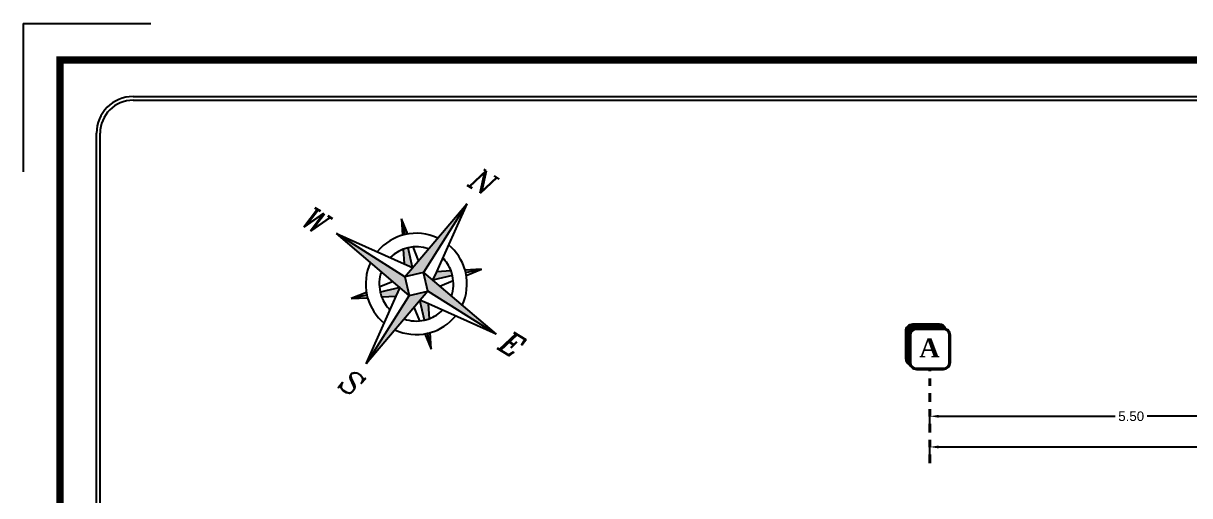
# Model space of a CAD drawing. Header units: metres. Extents: x -1655 to 449, y 40 to 361.
# Drawn here: x 41.1 to 57.04, y 63.72 to 70.18 of the extents above; entities that cross this region are included whole.
import ezdxf

# ---------------------------------------------------------------- set-up
doc = ezdxf.new("R2010")
doc.units = ezdxf.units.M
doc.header["$MEASUREMENT"] = 0
doc.linetypes.add('ACAD_ISO10W100', pattern=[18, 12, -3, 0, -3])
for name, color, linetype, lineweight in [('dimention', 2, 'Continuous', 13), ('Layer1', 1, 'Continuous', 40), ('Layer4', 252, 'Continuous', 25)]:
    doc.layers.add(name, color=color, linetype=linetype, lineweight=lineweight)
for name, color, linetype in [('hatch', 8, 'Continuous'), ('LEG', 7, 'Continuous'), ('TEXT', 3, 'Continuous')]:
    doc.layers.add(name, color=color, linetype=linetype)
doc.styles.add('ITALICC', font='italicc.shx', dxfattribs={"height": 2})
doc.styles.add('style1', font='arial.ttf')
doc.styles.add('TIMES NEW ROMAN', font='times.ttf', dxfattribs={"height": 0.2})
doc.dimstyles.new('sitting', dxfattribs={"dimtxt": 0.13, "dimasz": 0.12, "dimexe": 0.05, "dimexo": 0.05, "dimgap": 0.05, "dimtad": 0, "dimzin": 0, "dimdsep": 46, "dimtxsty": 'style1', "dimcen": 0, "dimazin": 0, "dimtm": 1e-09, "dimtfac": 1, "dimtofl": 0, "dimtmove": 1, "dimatfit": 3, "dimldrblk": 'DOT', "dimfxl": 0.1, "dimfxlon": 1, "dimtolj": 1, "dimtzin": 0, "dimarcsym": 0})

# ---------------------------------------------------------------- blocks, each defined once
blk = doc.blocks.new('kadr behi')
at = {"layer": 'Layer4'}
for p, q in [((5021.237, 2012.631), (5021.237, 2010.601)), ((5021.237, 2012.631), (5022.978, 2012.631)), ((5022.737, 2011.631), (5061.737, 2011.631)), ((5022.737, 2011.581), (5061.737, 2011.581)), ((5022.237, 1988.273), (5022.237, 2011.131)), ((5022.287, 1988.491), (5022.287, 2011.131))]:
    blk.add_line(p, q, dxfattribs=at)
at = {"layer": 'Layer4', "const_width": 0.1}
blk.add_lwpolyline([(5021.737, 2012.131), (5062.737, 2012.131), (5062.737, 1983.431), (5021.737, 1983.431)], close=True, dxfattribs=at)
at = {"layer": 'Layer4'}
for radius in [0.5, 0.45]:
    blk.add_arc((5022.737, 2011.131), radius, 90, 180, dxfattribs=at)
blk = doc.blocks.new('axis')
at = {"layer": 'hatch'}
h = blk.add_hatch(dxfattribs=at)
h.set_pattern_fill('ANSI31', color=256, scale=0.003, angle=90)
h.set_pattern_definition([(135, (0, 0), (-0.00673519209, -0.00673519209), [])])
h.paths.add_polyline_path([(767.48, 242.255, 0.414214), (767.384, 242.159), (767.384, 241.79, 0.308343), (767.445, 241.701, -0.09388), (767.438, 241.736), (767.438, 242.105, -0.414214), (767.534, 242.201), (767.903, 242.201, -0.09388), (767.938, 242.194, 0.308343), (767.848, 242.255)])
at = {"layer": 'Layer4'}
blk.add_lwpolyline([(767.938, 242.194, 0.308343), (767.848, 242.255), (767.48, 242.255, 0.414214), (767.384, 242.159), (767.384, 241.79, 0.308343), (767.445, 241.701, 0.308343)], format="xyb", dxfattribs=at)
for points in [[(767.534, 241.64), (767.903, 241.64, 0.414214), (767.999, 241.736), (767.999, 242.105, 0.414214), (767.903, 242.201), (767.534, 242.201, 0.414214), (767.438, 242.105), (767.438, 241.736, 0.414214)], [(767.534, 241.655), (767.903, 241.655, 0.414214), (767.984, 241.736), (767.984, 242.105, 0.414214), (767.903, 242.186), (767.534, 242.186, 0.414214), (767.453, 242.105), (767.453, 241.736, 0.414214)]]:
    blk.add_lwpolyline(points, format="xyb", close=True, dxfattribs=at)
blk = doc.blocks.new('*D116')
at = {"layer": 'DEFPOINTS', "color": 0, "transparency": 16777216}
for p in [(6603.94, 1855.689), (6598.438, 1855.047), (6603.94, 1855.047)]:
    blk.add_point(p, dxfattribs=at)
at = {"layer": 'dimention', "color": 0, "lineweight": -2, "transparency": 16777216}
for p, q in [((6598.438, 1855.589), (6598.438, 1855.739)), ((6598.558, 1855.689), (6600.97, 1855.689)), ((6603.82, 1855.689), (6601.408, 1855.689)), ((6603.94, 1855.589), (6603.94, 1855.739))]:
    blk.add_line(p, q, dxfattribs=at)
at = {"layer": 'dimention', "color": 0, "transparency": 16777216}
for points in [[(6598.558, 1855.709), (6598.558, 1855.669), (6598.438, 1855.689)], [(6603.82, 1855.709), (6603.82, 1855.669), (6603.94, 1855.689)]]:
    blk.add_solid(points, dxfattribs=at)
at = {"layer": 'dimention', "color": 0, "transparency": 16777216, "insert": (6601.189, 1855.689), "char_height": 0.13, "attachment_point": 5, "style": 'style1'}
blk.add_mtext('\\A1;5.50', dxfattribs=at)
blk = doc.blocks.new('_Dot')
at = {"color": 0, "linetype": 'ByBlock', "lineweight": -2}
blk.add_line((-0.5, 0), (-1, 0), dxfattribs=at)
at = {"color": 0, "linetype": 'ByBlock', "const_width": 0.5}
blk.add_lwpolyline([(-0.25, 0, 1), (0.25, 0, 1)], format="xyb", close=True, dxfattribs=at)
blk = doc.blocks.new('*D114')
at = {"layer": 'DEFPOINTS', "color": 0, "transparency": 16777216}
for p in [(6615.44, 1855.27), (6598.438, 1855.047), (6615.44, 1855.047)]:
    blk.add_point(p, dxfattribs=at)
at = {"layer": 'dimention', "color": 0, "lineweight": -2, "transparency": 16777216}
for p, q in [((6598.438, 1855.17), (6598.438, 1855.32)), ((6598.558, 1855.27), (6606.676, 1855.27)), ((6615.32, 1855.27), (6607.202, 1855.27)), ((6615.44, 1855.17), (6615.44, 1855.32))]:
    blk.add_line(p, q, dxfattribs=at)
at = {"layer": 'dimention', "color": 0, "transparency": 16777216}
for points in [[(6598.558, 1855.29), (6598.558, 1855.25), (6598.438, 1855.27)], [(6615.32, 1855.29), (6615.32, 1855.25), (6615.44, 1855.27)]]:
    blk.add_solid(points, dxfattribs=at)
at = {"layer": 'dimention', "color": 0, "transparency": 16777216, "insert": (6606.939, 1855.27), "char_height": 0.13, "attachment_point": 5, "style": 'style1'}
blk.add_mtext('\\A1;17.00', dxfattribs=at)
blk = doc.blocks.new('AXBANDI123ABC')
at = {"layer": 'Layer1', "linetype": 'ACAD_ISO10W100', "ltscale": 0.01}
blk.add_line((6598.438, 1855.047), (6598.438, 1856.33), dxfattribs=at)
at = {"layer": 'Layer1', "rotation": 0.008750763624052858}
blk.add_blockref('axis', (5830.756, 1614.573), dxfattribs=at)
at = {"layer": 'TEXT', "color": 9, "true_color": 0xc7c8ca, "insert": (6598.571, 1856.751), "char_height": 0.2556, "attachment_point": 3, "rotation": 0.0088, "style": 'TIMES NEW ROMAN'}
blk.add_mtext_dynamic_manual_height_columns('{\\fTimes New Roman|b1|i0|c0|p18;A}', width=0.30135, gutter_width=12.5, heights=[0], dxfattribs=at)
at = {"layer": 'dimention', "color": 9, "true_color": 0xc7c8ca}
for p2, distance, picture, middle in [((6603.94, 1855.047), 0.642, '*D116', (6601.189, 1855.689)), ((6615.44, 1855.047), 0.223, '*D114', (6606.939, 1855.27))]:
    dim = blk.add_aligned_dim(p1=(6598.438, 1855.047), p2=p2, distance=distance, dimstyle='sitting', override={"dimarcsym": 1}, dxfattribs=at)
    dim.commit()
    dim.dimension.update_dxf_attribs({"geometry": picture, "text_midpoint": middle})

msp = doc.modelspace()

# ---------------------------------------------------------------- hatches: boundary and pattern name
at = {"layer": 'LEG'}
h = msp.add_hatch(color=4, dxfattribs=at)
h.paths.add_polyline_path([(47.155, 67.708), (46.311, 66.715), (46.565, 66.772)])
h.paths.add_polyline_path([(47.558, 65.928), (46.565, 66.772), (46.623, 66.518)])
h.paths.add_polyline_path([(46.623, 66.518), (46.368, 66.46), (45.779, 65.525)])
h.paths.add_polyline_path([(46.368, 66.46), (46.311, 66.715), (45.375, 67.304)])
h = msp.add_hatch(color=5, dxfattribs=at)
edge = h.paths.add_edge_path()
edge.add_line((46.416, 66.839), (46.354, 67.111))
edge.add_ellipse((46.467, 66.616), major_axis=(-0.126, 0.491), ratio=1, start_angle=-1.6566, end_angle=6.0802)
edge.add_line((46.289, 67.092), (46.301, 66.891))
edge.add_line((46.301, 66.891), (46.416, 66.839))
edge = h.paths.add_edge_path()
edge.add_ellipse((46.467, 66.616), major_axis=(-0.172, 0.67), ratio=1, start_angle=-1.6566, end_angle=1.4071, ccw=False)
edge.add_line((46.314, 67.291), (46.265, 67.506))
edge.add_line((46.265, 67.506), (46.278, 67.282))
edge = h.paths.add_edge_path()
edge.add_line((46.741, 66.783), (46.689, 66.667))
edge.add_line((46.689, 66.667), (46.961, 66.729))
edge.add_ellipse((46.467, 66.616), major_axis=(-0.126, 0.491), ratio=1, start_angle=268.3434, end_angle=276.0802)
edge.add_line((46.942, 66.794), (46.741, 66.783))
edge = h.paths.add_edge_path()
edge.add_ellipse((46.467, 66.616), major_axis=(-0.172, 0.67), ratio=1, start_angle=268.3434, end_angle=271.4071, ccw=False)
edge.add_line((47.141, 66.769), (47.357, 66.818))
edge.add_line((47.357, 66.818), (47.132, 66.805))
edge = h.paths.add_edge_path()
edge.add_line((46.517, 66.394), (46.579, 66.122))
edge.add_ellipse((46.467, 66.616), major_axis=(0.491, 0.126), ratio=1, start_angle=268.3434, end_angle=276.0802)
edge.add_line((46.645, 66.141), (46.633, 66.342))
edge.add_line((46.633, 66.342), (46.517, 66.394))
edge = h.paths.add_edge_path()
edge.add_line((46.62, 65.942), (46.669, 65.727))
edge.add_line((46.669, 65.727), (46.656, 65.951))
edge.add_ellipse((46.467, 66.616), major_axis=(-0.172, 0.67), ratio=1, start_angle=178.3434, end_angle=181.4071, ccw=False)
edge = h.paths.add_edge_path()
edge.add_line((46.244, 66.566), (45.972, 66.504))
edge.add_ellipse((46.467, 66.616), major_axis=(0.491, 0.126), ratio=1, start_angle=178.3434, end_angle=186.0802)
edge.add_line((45.992, 66.439), (46.193, 66.45))
edge.add_line((46.193, 66.45), (46.244, 66.566))
edge = h.paths.add_edge_path()
edge.add_ellipse((46.467, 66.616), major_axis=(-0.172, 0.67), ratio=1, start_angle=88.3434, end_angle=91.4071, ccw=False)
edge.add_line((45.792, 66.463), (45.577, 66.415))
edge.add_line((45.577, 66.415), (45.801, 66.428))

# ---------------------------------------------------------------- linework, layer by layer
at = {"layer": 'LEG', "color": 4}
for p, q in [((46.311, 66.715), (47.155, 67.708)), ((47.155, 67.708), (46.565, 66.772)), ((46.35, 67.298), (46.265, 67.506)), ((46.368, 66.46), (45.375, 67.304)), ((46.311, 66.715), (45.375, 67.304)), ((46.498, 66.935), (46.422, 67.122)), ((47.148, 66.733), (47.357, 66.818)), ((46.148, 66.648), (45.961, 66.572)), ((46.565, 66.772), (46.311, 66.715)), ((46.311, 66.715), (46.368, 66.46)), ((46.623, 66.518), (46.565, 66.772)), ((46.565, 66.772), (47.558, 65.928)), ((46.786, 66.585), (46.972, 66.661)), ((45.785, 66.5), (45.577, 66.415)), ((46.623, 66.518), (45.779, 65.525)), ((46.368, 66.46), (46.623, 66.518)), ((47.558, 65.928), (46.623, 66.518)), ((46.368, 66.46), (45.779, 65.525)), ((46.435, 66.297), (46.511, 66.111)), ((46.583, 65.935), (46.669, 65.727))]:
    msp.add_line(p, q, dxfattribs=at)
at = {"layer": 'LEG', "color": 5}
for p, q in [((47.155, 67.708), (46.741, 66.783)), ((46.314, 67.291), (46.265, 67.506)), ((46.265, 67.506), (46.278, 67.282)), ((45.375, 67.304), (46.301, 66.891)), ((46.289, 67.092), (46.301, 66.891)), ((46.416, 66.839), (46.354, 67.111)), ((46.301, 66.891), (46.416, 66.839)), ((47.357, 66.818), (47.132, 66.805)), ((47.357, 66.818), (47.141, 66.769)), ((46.741, 66.783), (46.689, 66.667)), ((46.961, 66.729), (46.689, 66.667)), ((46.942, 66.794), (46.741, 66.783)), ((46.244, 66.566), (45.972, 66.504)), ((46.193, 66.45), (46.244, 66.566)), ((45.792, 66.463), (45.577, 66.415)), ((45.577, 66.415), (45.801, 66.428)), ((45.779, 65.525), (46.193, 66.45)), ((45.992, 66.439), (46.193, 66.45)), ((46.633, 66.342), (46.517, 66.394)), ((46.579, 66.122), (46.517, 66.394)), ((46.645, 66.141), (46.633, 66.342)), ((47.558, 65.928), (46.633, 66.342)), ((46.669, 65.727), (46.62, 65.942)), ((46.669, 65.727), (46.656, 65.951))]:
    msp.add_line(p, q, dxfattribs=at)
for major_axis, start_param, end_param in [((-0.172, 0.67), -0.689197, 0.631373), ((0.67, 0.172), 0.024559, 0.631373), ((-0.172, 0.67), 0.881599, 1.541884), ((0.67, 0.172), 5.593988, 6.254273), ((-0.172, 0.67), 1.595355, 2.202169), ((0.67, 0.172), 4.736948, 5.343762), ((0.67, 0.172), 4.023192, 4.683477)]:
    msp.add_ellipse((46.467, 66.616), major_axis=major_axis, ratio=1, start_param=start_param, end_param=end_param, dxfattribs=at)
at = {"layer": 'LEG', "color": 4}
for major_axis, start_param, end_param in [((0.491, 0.126), 0.982563, 2.101205), ((-0.126, 0.491), -1.464677, -1.040387), ((-0.126, 0.491), 0.982563, 1.541884), ((-0.126, 0.491), 4.124155, 4.683477), ((0.491, 0.126), 3.247712, 3.672002), ((0.491, 0.126), 4.818509, 5.242798), ((-0.126, 0.491), 2.553359, 3.11268)]:
    msp.add_ellipse((46.467, 66.616), major_axis=major_axis, ratio=1, start_param=start_param, end_param=end_param, dxfattribs=at)
at = {"layer": 'LEG', "color": 7}
for major_axis, start_param, end_param in [((-0.172, 0.67), 4.683477, 4.736948), ((-0.126, 0.491), 4.683477, 4.818509), ((0.491, 0.126), 3.11268, 3.247712), ((-0.172, 0.67), 1.541884, 1.595355), ((0.491, 0.126), 4.683477, 4.818509), ((-0.172, 0.67), 3.11268, 3.166151)]:
    msp.add_ellipse((46.467, 66.616), major_axis=major_axis, ratio=1, start_param=start_param, end_param=end_param, dxfattribs=at)

# ---------------------------------------------------------------- block references
for name, p in [('kadr behi', (-4980.142, -1942.456)), ('AXBANDI123ABC', (-6544.951, -1790.881))]:
    msp.add_blockref(name, p)

# ---------------------------------------------------------------- texts
at = {"layer": 'LEG', "color": 140, "style": 'ITALICC', "oblique": 360}
for s, p in [('N', (47.162, 67.966)), ('W', (44.865, 67.435)), ('E', (47.572, 65.74)), ('S', (45.379, 65.215))]:
    msp.add_text(s, height=0.303, rotation=327.7801, dxfattribs=at).set_placement(p)

doc.saveas('drawing.dxf')
